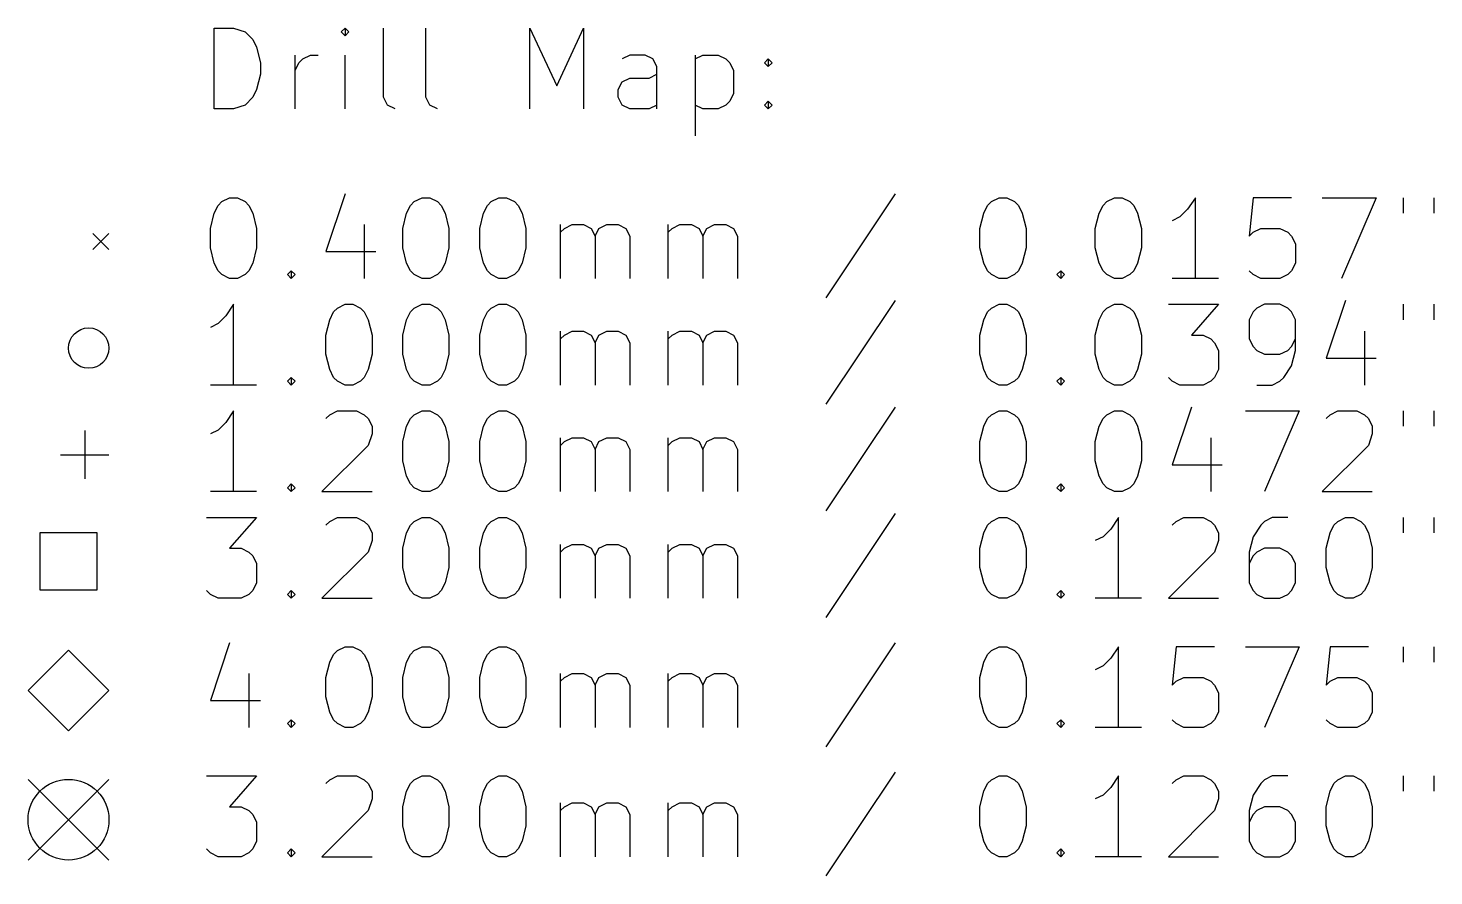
# Model space of a CAD drawing. Extents: x 114 to 184, y -151 to -38.
# Drawn here: x 113.85 to 148.65, y -150.24 to -129.24 of the extents above; entities that cross this region are included whole.
import ezdxf

# ---------------------------------------------------------------- set-up
doc = ezdxf.new("R2010")
doc.units = 0
doc.layers.add('BLACK', color=7, linetype='CONTINUOUS')

msp = doc.modelspace()

# ---------------------------------------------------------------- linework, layer by layer
at = {"layer": 'BLACK', "linetype": 'CONTINUOUS'}
for p, q in [((118.45827, -131.241595), (118.45827, -129.241595)), ((118.45827, -129.241595), (118.93446, -129.241595)), ((118.93446, -129.241595), (119.220175, -129.336833)), ((119.220175, -129.336833), (119.410651, -129.527309)), ((121.696365, -129.241595), (121.601127, -129.336833)), ((121.601127, -129.336833), (121.696365, -129.432071)), ((121.791603, -129.336833), (121.696365, -129.241595)), ((121.696365, -129.241595), (121.696365, -129.432071)), ((121.696365, -129.432071), (121.791603, -129.336833)), ((122.648746, -130.95588), (122.648746, -129.241595)), ((123.696365, -130.95588), (123.696365, -129.241595)), ((126.267794, -131.241595), (126.267794, -129.241595)), ((126.267794, -129.241595), (126.934461, -130.670166)), ((126.934461, -130.670166), (127.601127, -129.241595)), ((127.601127, -129.241595), (127.601127, -131.241595)), ((119.410651, -129.527309), (119.505889, -129.717785)), ((119.505889, -129.717785), (119.601127, -130.098737)), ((119.601127, -130.098737), (119.601127, -130.384452)), ((120.45827, -131.241595), (120.45827, -129.908261)), ((120.45827, -130.289214), (120.553508, -130.098737)), ((120.553508, -130.098737), (120.648746, -130.003499)), ((120.648746, -130.003499), (120.839222, -129.908261)), ((120.839222, -129.908261), (121.029699, -129.908261)), ((121.696365, -131.241595), (121.696365, -129.908261)), ((128.743984, -129.908261), (128.553508, -130.003499)), ((129.124937, -129.908261), (128.743984, -129.908261)), ((129.315413, -130.003499), (129.124937, -129.908261)), ((129.410651, -130.193976), (129.315413, -130.003499)), ((130.363032, -129.908261), (130.363032, -131.908261)), ((130.363032, -130.003499), (130.553508, -129.908261)), ((130.553508, -129.908261), (130.934461, -129.908261)), ((130.934461, -129.908261), (131.124937, -130.003499)), ((131.124937, -130.003499), (131.220175, -130.098737)), ((131.220175, -130.098737), (131.315413, -130.289214)), ((132.077318, -130.098737), (132.172556, -130.003499)), ((132.172556, -130.193976), (132.077318, -130.098737)), ((132.172556, -130.003499), (132.267794, -130.098737)), ((132.172556, -130.003499), (132.172556, -130.193976)), ((132.267794, -130.098737), (132.172556, -130.193976)), ((119.601127, -130.384452), (119.505889, -130.765404)), ((128.553508, -130.574928), (128.743984, -130.47969)), ((128.743984, -130.47969), (129.220175, -130.47969)), ((129.220175, -130.47969), (129.410651, -130.384452)), ((129.410651, -131.241595), (129.410651, -130.193976)), ((131.315413, -130.289214), (131.315413, -130.860642)), ((119.505889, -130.765404), (119.410651, -130.95588)), ((128.45827, -130.765404), (128.553508, -130.574928)), ((128.45827, -130.95588), (128.45827, -130.765404)), ((119.220175, -131.146357), (118.93446, -131.241595)), ((119.410651, -130.95588), (119.220175, -131.146357)), ((122.743984, -131.146357), (122.648746, -130.95588)), ((122.93446, -131.241595), (122.743984, -131.146357)), ((123.791603, -131.146357), (123.696365, -130.95588)), ((123.982079, -131.241595), (123.791603, -131.146357)), ((128.553508, -131.146357), (128.45827, -130.95588)), ((128.743984, -131.241595), (128.553508, -131.146357)), ((129.410651, -131.146357), (129.220175, -131.241595)), ((130.553508, -131.241595), (130.363032, -131.146357)), ((131.124937, -131.146357), (130.934461, -131.241595)), ((131.220175, -131.051118), (131.124937, -131.146357)), ((131.315413, -130.860642), (131.220175, -131.051118)), ((132.077318, -131.146357), (132.172556, -131.051118)), ((132.172556, -131.241595), (132.077318, -131.146357)), ((132.172556, -131.051118), (132.267794, -131.146357)), ((132.172556, -131.051118), (132.172556, -131.241595)), ((132.267794, -131.146357), (132.172556, -131.241595)), ((118.93446, -131.241595), (118.45827, -131.241595)), ((129.220175, -131.241595), (128.743984, -131.241595)), ((130.934461, -131.241595), (130.553508, -131.241595)), ((118.553508, -133.632071), (118.648746, -133.536833)), ((118.648746, -133.536833), (118.839222, -133.441595)), ((118.839222, -133.441595), (119.029699, -133.441595)), ((119.029699, -133.441595), (119.220175, -133.536833)), ((119.220175, -133.536833), (119.315413, -133.632071)), ((121.696365, -133.346357), (121.220175, -134.774928)), ((123.315413, -133.632071), (123.410651, -133.536833)), ((123.410651, -133.536833), (123.601127, -133.441595)), ((123.601127, -133.441595), (123.791604, -133.441595)), ((123.791604, -133.441595), (123.98208, -133.536833)), ((123.98208, -133.536833), (124.077318, -133.632071)), ((125.220175, -133.632071), (125.315413, -133.536833)), ((125.315413, -133.536833), (125.505889, -133.441595)), ((125.505889, -133.441595), (125.696366, -133.441595)), ((125.696366, -133.441595), (125.886842, -133.536833)), ((125.886842, -133.536833), (125.98208, -133.632071)), ((135.315414, -133.346357), (133.601129, -135.917785)), ((137.601129, -133.632071), (137.696367, -133.536833)), ((137.696367, -133.536833), (137.886843, -133.441595)), ((137.886843, -133.441595), (138.07732, -133.441595)), ((138.07732, -133.441595), (138.267796, -133.536833)), ((138.267796, -133.536833), (138.363034, -133.632071)), ((140.458272, -133.632071), (140.55351, -133.536833)), ((140.55351, -133.536833), (140.743986, -133.441595)), ((140.743986, -133.441595), (140.934463, -133.441595)), ((140.934463, -133.441595), (141.124939, -133.536833)), ((141.124939, -133.536833), (141.220177, -133.632071)), ((142.743986, -133.441595), (142.55351, -133.727309)), ((142.743986, -135.441595), (142.743986, -133.441595)), ((144.172558, -133.441595), (144.07732, -134.393976)), ((145.124939, -133.441595), (144.172558, -133.441595)), ((145.886844, -133.441595), (147.220177, -133.441595)), ((147.220177, -133.441595), (146.363034, -135.441595)), ((147.886844, -133.441595), (147.886844, -133.822547)), ((148.648749, -133.441595), (148.648749, -133.822547)), ((118.363032, -134.203499), (118.45827, -133.822547)), ((118.45827, -133.822547), (118.553508, -133.632071)), ((119.315413, -133.632071), (119.410651, -133.822547)), ((119.410651, -133.822547), (119.505889, -134.203499)), ((123.124937, -134.203499), (123.220175, -133.822547)), ((123.220175, -133.822547), (123.315413, -133.632071)), ((124.077318, -133.632071), (124.172556, -133.822547)), ((124.172556, -133.822547), (124.267794, -134.203499)), ((125.029699, -134.203499), (125.124937, -133.822547)), ((125.124937, -133.822547), (125.220175, -133.632071)), ((125.98208, -133.632071), (126.077318, -133.822547)), ((126.077318, -133.822547), (126.172556, -134.203499)), ((137.410653, -134.203499), (137.505891, -133.822547)), ((137.505891, -133.822547), (137.601129, -133.632071)), ((138.363034, -133.632071), (138.458272, -133.822547)), ((138.458272, -133.822547), (138.55351, -134.203499)), ((140.267796, -134.203499), (140.363034, -133.822547)), ((140.363034, -133.822547), (140.458272, -133.632071)), ((141.220177, -133.632071), (141.315415, -133.822547)), ((141.315415, -133.822547), (141.410653, -134.203499)), ((142.363034, -133.917785), (142.172558, -134.013023)), ((142.55351, -133.727309), (142.363034, -133.917785)), ((118.363032, -134.67969), (118.363032, -134.203499)), ((119.505889, -134.203499), (119.505889, -134.67969)), ((122.172556, -134.108261), (122.172556, -135.441595)), ((123.124937, -134.67969), (123.124937, -134.203499)), ((124.267794, -134.203499), (124.267794, -134.67969)), ((125.029699, -134.67969), (125.029699, -134.203499)), ((126.172556, -134.203499), (126.172556, -134.67969)), ((127.029699, -135.441595), (127.029699, -134.108261)), ((127.029699, -134.298737), (127.124937, -134.203499)), ((127.124937, -134.203499), (127.315413, -134.108261)), ((127.315413, -134.108261), (127.601128, -134.108261)), ((127.601128, -134.108261), (127.791604, -134.203499)), ((127.791604, -134.203499), (127.886842, -134.393976)), ((127.886842, -134.393976), (127.98208, -134.203499)), ((127.98208, -134.203499), (128.172556, -134.108261)), ((128.172556, -134.108261), (128.45827, -134.108261)), ((128.45827, -134.108261), (128.648747, -134.203499)), ((128.648747, -134.203499), (128.743985, -134.393976)), ((129.696366, -135.441595), (129.696366, -134.108261)), ((129.696366, -134.298737), (129.791604, -134.203499)), ((129.791604, -134.203499), (129.98208, -134.108261)), ((129.98208, -134.108261), (130.267795, -134.108261)), ((130.267795, -134.108261), (130.458271, -134.203499)), ((130.458271, -134.203499), (130.553509, -134.393976)), ((130.553509, -134.393976), (130.648747, -134.203499)), ((130.648747, -134.203499), (130.839223, -134.108261)), ((130.839223, -134.108261), (131.124937, -134.108261)), ((131.124937, -134.108261), (131.315414, -134.203499)), ((131.315414, -134.203499), (131.410652, -134.393976)), ((137.410653, -134.67969), (137.410653, -134.203499)), ((138.55351, -134.203499), (138.55351, -134.67969)), ((140.267796, -134.67969), (140.267796, -134.203499)), ((141.410653, -134.203499), (141.410653, -134.67969)), ((144.07732, -134.393976), (144.172558, -134.298737)), ((144.172558, -134.298737), (144.363034, -134.203499)), ((144.363034, -134.203499), (144.839225, -134.203499)), ((144.839225, -134.203499), (145.029701, -134.298737)), ((145.029701, -134.298737), (145.124939, -134.393976)), ((115.450502, -134.326757), (115.850502, -134.726757)), ((115.850502, -134.326757), (115.450502, -134.726757)), ((127.886842, -134.393976), (127.886842, -135.441595)), ((128.743985, -134.393976), (128.743985, -135.441595)), ((130.553509, -134.393976), (130.553509, -135.441595)), ((131.410652, -134.393976), (131.410652, -135.441595)), ((145.124939, -134.393976), (145.220177, -134.584452)), ((145.220177, -134.584452), (145.220177, -135.060642)), ((118.45827, -135.060642), (118.363032, -134.67969)), ((119.505889, -134.67969), (119.410651, -135.060642)), ((121.220175, -134.774928), (122.45827, -134.774928)), ((123.220175, -135.060642), (123.124937, -134.67969)), ((124.267794, -134.67969), (124.172556, -135.060642)), ((125.124937, -135.060642), (125.029699, -134.67969)), ((126.172556, -134.67969), (126.077318, -135.060642)), ((137.505891, -135.060642), (137.410653, -134.67969)), ((138.55351, -134.67969), (138.458272, -135.060642)), ((140.363034, -135.060642), (140.267796, -134.67969)), ((141.410653, -134.67969), (141.315415, -135.060642)), ((118.553508, -135.251118), (118.45827, -135.060642)), ((118.648746, -135.346357), (118.553508, -135.251118)), ((118.839222, -135.441595), (118.648746, -135.346357)), ((119.220175, -135.346357), (119.029699, -135.441595)), ((119.315413, -135.251118), (119.220175, -135.346357)), ((119.410651, -135.060642), (119.315413, -135.251118)), ((120.267794, -135.346357), (120.363032, -135.251118)), ((120.363032, -135.441595), (120.267794, -135.346357)), ((120.363032, -135.251118), (120.45827, -135.346357)), ((120.363032, -135.251118), (120.363032, -135.441595)), ((120.45827, -135.346357), (120.363032, -135.441595)), ((123.315413, -135.251118), (123.220175, -135.060642)), ((123.410651, -135.346357), (123.315413, -135.251118)), ((123.601127, -135.441595), (123.410651, -135.346357)), ((123.98208, -135.346357), (123.791604, -135.441595)), ((124.077318, -135.251118), (123.98208, -135.346357)), ((124.172556, -135.060642), (124.077318, -135.251118)), ((125.220175, -135.251118), (125.124937, -135.060642)), ((125.315413, -135.346357), (125.220175, -135.251118)), ((125.505889, -135.441595), (125.315413, -135.346357)), ((125.886842, -135.346357), (125.696366, -135.441595)), ((125.98208, -135.251118), (125.886842, -135.346357)), ((126.077318, -135.060642), (125.98208, -135.251118)), ((137.601129, -135.251118), (137.505891, -135.060642)), ((137.696367, -135.346357), (137.601129, -135.251118)), ((137.886843, -135.441595), (137.696367, -135.346357)), ((138.267796, -135.346357), (138.07732, -135.441595)), ((138.363034, -135.251118), (138.267796, -135.346357)), ((138.458272, -135.060642), (138.363034, -135.251118)), ((139.315415, -135.346357), (139.410653, -135.251118)), ((139.410653, -135.441595), (139.315415, -135.346357)), ((139.410653, -135.251118), (139.505891, -135.346357)), ((139.410653, -135.251118), (139.410653, -135.441595)), ((139.505891, -135.346357), (139.410653, -135.441595)), ((140.458272, -135.251118), (140.363034, -135.060642)), ((140.55351, -135.346357), (140.458272, -135.251118)), ((140.743986, -135.441595), (140.55351, -135.346357)), ((141.124939, -135.346357), (140.934463, -135.441595)), ((141.220177, -135.251118), (141.124939, -135.346357)), ((141.315415, -135.060642), (141.220177, -135.251118)), ((144.172558, -135.346357), (144.07732, -135.251118)), ((144.363034, -135.441595), (144.172558, -135.346357)), ((145.029701, -135.346357), (144.839225, -135.441595)), ((145.124939, -135.251118), (145.029701, -135.346357)), ((145.220177, -135.060642), (145.124939, -135.251118)), ((119.029699, -135.441595), (118.839222, -135.441595)), ((123.791604, -135.441595), (123.601127, -135.441595)), ((125.696366, -135.441595), (125.505889, -135.441595)), ((138.07732, -135.441595), (137.886843, -135.441595)), ((140.934463, -135.441595), (140.743986, -135.441595)), ((143.315415, -135.441595), (142.172558, -135.441595)), ((144.839225, -135.441595), (144.363034, -135.441595)), ((135.315414, -135.986357), (133.601129, -138.557785)), ((146.458272, -135.986357), (145.982082, -137.414928)), ((118.743984, -136.367309), (118.553508, -136.557785)), ((118.93446, -136.081595), (118.743984, -136.367309)), ((118.93446, -138.081595), (118.93446, -136.081595)), ((121.315413, -136.462547), (121.410651, -136.272071)), ((121.410651, -136.272071), (121.505889, -136.176833)), ((121.505889, -136.176833), (121.696365, -136.081595)), ((121.696365, -136.081595), (121.886842, -136.081595)), ((121.886842, -136.081595), (122.077318, -136.176833)), ((122.077318, -136.176833), (122.172556, -136.272071)), ((122.172556, -136.272071), (122.267794, -136.462547)), ((123.220175, -136.462547), (123.315413, -136.272071)), ((123.315413, -136.272071), (123.410651, -136.176833)), ((123.410651, -136.176833), (123.601127, -136.081595)), ((123.601127, -136.081595), (123.791604, -136.081595)), ((123.791604, -136.081595), (123.98208, -136.176833)), ((123.98208, -136.176833), (124.077318, -136.272071)), ((124.077318, -136.272071), (124.172556, -136.462547)), ((125.124937, -136.462547), (125.220175, -136.272071)), ((125.220175, -136.272071), (125.315413, -136.176833)), ((125.315413, -136.176833), (125.505889, -136.081595)), ((125.505889, -136.081595), (125.696366, -136.081595)), ((125.696366, -136.081595), (125.886842, -136.176833)), ((125.886842, -136.176833), (125.98208, -136.272071)), ((125.98208, -136.272071), (126.077318, -136.462547)), ((137.505891, -136.462547), (137.601129, -136.272071)), ((137.601129, -136.272071), (137.696367, -136.176833)), ((137.696367, -136.176833), (137.886843, -136.081595)), ((137.886843, -136.081595), (138.07732, -136.081595)), ((138.07732, -136.081595), (138.267796, -136.176833)), ((138.267796, -136.176833), (138.363034, -136.272071)), ((138.363034, -136.272071), (138.458272, -136.462547)), ((140.363034, -136.462547), (140.458272, -136.272071)), ((140.458272, -136.272071), (140.55351, -136.176833)), ((140.55351, -136.176833), (140.743986, -136.081595)), ((140.743986, -136.081595), (140.934463, -136.081595)), ((140.934463, -136.081595), (141.124939, -136.176833)), ((141.124939, -136.176833), (141.220177, -136.272071)), ((141.220177, -136.272071), (141.315415, -136.462547)), ((142.07732, -136.081595), (143.315415, -136.081595)), ((143.315415, -136.081595), (142.648748, -136.843499)), ((144.172558, -136.272071), (144.07732, -136.462547)), ((144.267796, -136.176833), (144.172558, -136.272071)), ((144.458272, -136.081595), (144.267796, -136.176833)), ((144.839225, -136.081595), (144.458272, -136.081595)), ((145.029701, -136.176833), (144.839225, -136.081595)), ((145.124939, -136.272071), (145.029701, -136.176833)), ((145.220177, -136.462547), (145.124939, -136.272071)), ((147.886844, -136.081595), (147.886844, -136.462547)), ((148.648749, -136.081595), (148.648749, -136.462547)), ((118.553508, -136.557785), (118.363032, -136.653023)), ((121.220175, -136.843499), (121.315413, -136.462547)), ((122.267794, -136.462547), (122.363032, -136.843499)), ((123.124937, -136.843499), (123.220175, -136.462547)), ((124.172556, -136.462547), (124.267794, -136.843499)), ((125.029699, -136.843499), (125.124937, -136.462547)), ((126.077318, -136.462547), (126.172556, -136.843499)), ((127.029699, -138.081595), (127.029699, -136.748261)), ((127.124937, -136.843499), (127.315413, -136.748261)), ((127.315413, -136.748261), (127.601128, -136.748261)), ((127.601128, -136.748261), (127.791604, -136.843499)), ((127.98208, -136.843499), (128.172556, -136.748261)), ((128.172556, -136.748261), (128.45827, -136.748261)), ((128.45827, -136.748261), (128.648747, -136.843499)), ((129.696366, -138.081595), (129.696366, -136.748261)), ((129.791604, -136.843499), (129.98208, -136.748261)), ((129.98208, -136.748261), (130.267795, -136.748261)), ((130.267795, -136.748261), (130.458271, -136.843499)), ((130.648747, -136.843499), (130.839223, -136.748261)), ((130.839223, -136.748261), (131.124937, -136.748261)), ((131.124937, -136.748261), (131.315414, -136.843499)), ((137.410653, -136.843499), (137.505891, -136.462547)), ((138.458272, -136.462547), (138.55351, -136.843499)), ((140.267796, -136.843499), (140.363034, -136.462547)), ((141.315415, -136.462547), (141.410653, -136.843499)), ((144.07732, -136.462547), (144.07732, -136.938737)), ((145.220177, -137.224452), (145.220177, -136.462547)), ((146.934463, -136.748261), (146.934463, -138.081595)), ((121.220175, -137.31969), (121.220175, -136.843499)), ((122.363032, -136.843499), (122.363032, -137.31969)), ((123.124937, -137.31969), (123.124937, -136.843499)), ((124.267794, -136.843499), (124.267794, -137.31969)), ((125.029699, -137.31969), (125.029699, -136.843499)), ((126.172556, -136.843499), (126.172556, -137.31969)), ((127.029699, -136.938737), (127.124937, -136.843499)), ((127.791604, -136.843499), (127.886842, -137.033976)), ((127.886842, -137.033976), (127.98208, -136.843499)), ((127.886842, -137.033976), (127.886842, -138.081595)), ((128.648747, -136.843499), (128.743985, -137.033976)), ((128.743985, -137.033976), (128.743985, -138.081595)), ((129.696366, -136.938737), (129.791604, -136.843499)), ((130.458271, -136.843499), (130.553509, -137.033976)), ((130.553509, -137.033976), (130.648747, -136.843499)), ((130.553509, -137.033976), (130.553509, -138.081595)), ((131.315414, -136.843499), (131.410652, -137.033976)), ((131.410652, -137.033976), (131.410652, -138.081595)), ((137.410653, -137.31969), (137.410653, -136.843499)), ((138.55351, -136.843499), (138.55351, -137.31969)), ((140.267796, -137.31969), (140.267796, -136.843499)), ((141.410653, -136.843499), (141.410653, -137.31969)), ((142.648748, -136.843499), (142.934463, -136.843499)), ((142.934463, -136.843499), (143.124939, -136.938737)), ((143.124939, -136.938737), (143.220177, -137.033976)), ((143.220177, -137.033976), (143.315415, -137.224452)), ((144.07732, -136.938737), (144.172558, -137.129214)), ((145.124939, -137.129214), (145.220177, -136.938737)), ((121.315413, -137.700642), (121.220175, -137.31969)), ((122.363032, -137.31969), (122.267794, -137.700642)), ((123.220175, -137.700642), (123.124937, -137.31969)), ((124.267794, -137.31969), (124.172556, -137.700642)), ((125.124937, -137.700642), (125.029699, -137.31969)), ((126.172556, -137.31969), (126.077318, -137.700642)), ((137.505891, -137.700642), (137.410653, -137.31969)), ((138.55351, -137.31969), (138.458272, -137.700642)), ((140.363034, -137.700642), (140.267796, -137.31969)), ((141.410653, -137.31969), (141.315415, -137.700642)), ((143.315415, -137.224452), (143.315415, -137.700642)), ((144.172558, -137.129214), (144.267796, -137.224452)), ((144.267796, -137.224452), (144.458272, -137.31969)), ((144.458272, -137.31969), (144.839225, -137.31969)), ((144.839225, -137.31969), (145.029701, -137.224452)), ((145.029701, -137.224452), (145.124939, -137.129214)), ((145.124939, -137.605404), (145.220177, -137.224452)), ((145.982082, -137.414928), (147.220177, -137.414928)), ((121.410651, -137.891118), (121.315413, -137.700642)), ((122.267794, -137.700642), (122.172556, -137.891118)), ((123.315413, -137.891118), (123.220175, -137.700642)), ((124.172556, -137.700642), (124.077318, -137.891118)), ((125.220175, -137.891118), (125.124937, -137.700642)), ((126.077318, -137.700642), (125.98208, -137.891118)), ((137.601129, -137.891118), (137.505891, -137.700642)), ((138.458272, -137.700642), (138.363034, -137.891118)), ((140.458272, -137.891118), (140.363034, -137.700642)), ((141.315415, -137.700642), (141.220177, -137.891118)), ((143.315415, -137.700642), (143.220177, -137.891118)), ((144.934463, -137.891118), (145.124939, -137.605404)), ((119.505889, -138.081595), (118.363032, -138.081595)), ((120.267794, -137.986357), (120.363032, -137.891118)), ((120.363032, -138.081595), (120.267794, -137.986357)), ((120.363032, -137.891118), (120.45827, -137.986357)), ((120.363032, -137.891118), (120.363032, -138.081595)), ((120.45827, -137.986357), (120.363032, -138.081595)), ((121.505889, -137.986357), (121.410651, -137.891118)), ((121.696365, -138.081595), (121.505889, -137.986357)), ((121.886842, -138.081595), (121.696365, -138.081595)), ((122.077318, -137.986357), (121.886842, -138.081595)), ((122.172556, -137.891118), (122.077318, -137.986357)), ((123.410651, -137.986357), (123.315413, -137.891118)), ((123.601127, -138.081595), (123.410651, -137.986357)), ((123.791604, -138.081595), (123.601127, -138.081595)), ((123.98208, -137.986357), (123.791604, -138.081595)), ((124.077318, -137.891118), (123.98208, -137.986357)), ((125.315413, -137.986357), (125.220175, -137.891118)), ((125.505889, -138.081595), (125.315413, -137.986357)), ((125.696366, -138.081595), (125.505889, -138.081595)), ((125.886842, -137.986357), (125.696366, -138.081595)), ((125.98208, -137.891118), (125.886842, -137.986357)), ((137.696367, -137.986357), (137.601129, -137.891118)), ((137.886843, -138.081595), (137.696367, -137.986357)), ((138.07732, -138.081595), (137.886843, -138.081595)), ((138.267796, -137.986357), (138.07732, -138.081595)), ((138.363034, -137.891118), (138.267796, -137.986357)), ((139.315415, -137.986357), (139.410653, -137.891118)), ((139.410653, -138.081595), (139.315415, -137.986357)), ((139.410653, -137.891118), (139.505891, -137.986357)), ((139.410653, -137.891118), (139.410653, -138.081595)), ((139.505891, -137.986357), (139.410653, -138.081595)), ((140.55351, -137.986357), (140.458272, -137.891118)), ((140.743986, -138.081595), (140.55351, -137.986357)), ((140.934463, -138.081595), (140.743986, -138.081595)), ((141.124939, -137.986357), (140.934463, -138.081595)), ((141.220177, -137.891118), (141.124939, -137.986357)), ((142.172558, -137.986357), (142.07732, -137.891118)), ((142.363034, -138.081595), (142.172558, -137.986357)), ((142.934463, -138.081595), (142.363034, -138.081595)), ((143.124939, -137.986357), (142.934463, -138.081595)), ((143.220177, -137.891118), (143.124939, -137.986357)), ((144.267796, -138.081595), (144.648748, -138.081595)), ((144.648748, -138.081595), (144.839225, -137.986357)), ((144.839225, -137.986357), (144.934463, -137.891118)), ((118.93446, -138.721595), (118.743984, -139.007309)), ((118.93446, -140.721595), (118.93446, -138.721595)), ((121.220175, -138.912071), (121.315413, -138.816833)), ((121.315413, -138.816833), (121.505889, -138.721595)), ((121.505889, -138.721595), (121.98208, -138.721595)), ((121.98208, -138.721595), (122.172556, -138.816833)), ((122.172556, -138.816833), (122.267794, -138.912071)), ((123.315413, -138.912071), (123.410651, -138.816833)), ((123.410651, -138.816833), (123.601127, -138.721595)), ((123.601127, -138.721595), (123.791604, -138.721595)), ((123.791604, -138.721595), (123.98208, -138.816833)), ((123.98208, -138.816833), (124.077318, -138.912071)), ((125.220175, -138.912071), (125.315413, -138.816833)), ((125.315413, -138.816833), (125.505889, -138.721595)), ((125.505889, -138.721595), (125.696366, -138.721595)), ((125.696366, -138.721595), (125.886842, -138.816833)), ((125.886842, -138.816833), (125.98208, -138.912071)), ((135.315414, -138.626357), (133.601129, -141.197785)), ((137.601129, -138.912071), (137.696367, -138.816833)), ((137.696367, -138.816833), (137.886843, -138.721595)), ((137.886843, -138.721595), (138.07732, -138.721595)), ((138.07732, -138.721595), (138.267796, -138.816833)), ((138.267796, -138.816833), (138.363034, -138.912071)), ((140.458272, -138.912071), (140.55351, -138.816833)), ((140.55351, -138.816833), (140.743986, -138.721595)), ((140.743986, -138.721595), (140.934463, -138.721595)), ((140.934463, -138.721595), (141.124939, -138.816833)), ((141.124939, -138.816833), (141.220177, -138.912071)), ((142.648748, -138.626357), (142.172558, -140.054928)), ((143.982082, -138.721595), (145.315415, -138.721595)), ((145.315415, -138.721595), (144.458272, -140.721595)), ((145.982082, -138.912071), (146.07732, -138.816833)), ((146.07732, -138.816833), (146.267796, -138.721595)), ((146.267796, -138.721595), (146.743987, -138.721595)), ((146.743987, -138.721595), (146.934463, -138.816833)), ((146.934463, -138.816833), (147.029701, -138.912071)), ((147.886844, -138.721595), (147.886844, -139.102547)), ((148.648749, -138.721595), (148.648749, -139.102547)), ((118.743984, -139.007309), (118.553508, -139.197785)), ((122.267794, -138.912071), (122.363032, -139.102547)), ((122.363032, -139.102547), (122.363032, -139.293023)), ((123.124937, -139.483499), (123.220175, -139.102547)), ((123.220175, -139.102547), (123.315413, -138.912071)), ((124.077318, -138.912071), (124.172556, -139.102547)), ((124.172556, -139.102547), (124.267794, -139.483499)), ((125.029699, -139.483499), (125.124937, -139.102547)), ((125.124937, -139.102547), (125.220175, -138.912071)), ((125.98208, -138.912071), (126.077318, -139.102547)), ((126.077318, -139.102547), (126.172556, -139.483499)), ((137.410653, -139.483499), (137.505891, -139.102547)), ((137.505891, -139.102547), (137.601129, -138.912071)), ((138.363034, -138.912071), (138.458272, -139.102547)), ((138.458272, -139.102547), (138.55351, -139.483499)), ((140.267796, -139.483499), (140.363034, -139.102547)), ((140.363034, -139.102547), (140.458272, -138.912071)), ((141.220177, -138.912071), (141.315415, -139.102547)), ((141.315415, -139.102547), (141.410653, -139.483499)), ((147.029701, -138.912071), (147.124939, -139.102547)), ((147.124939, -139.102547), (147.124939, -139.293023)), ((115.250502, -139.206757), (115.250502, -140.406757)), ((118.553508, -139.197785), (118.363032, -139.293023)), ((122.363032, -139.293023), (122.267794, -139.578737)), ((123.124937, -139.95969), (123.124937, -139.483499)), ((124.267794, -139.483499), (124.267794, -139.95969)), ((125.029699, -139.95969), (125.029699, -139.483499)), ((126.172556, -139.483499), (126.172556, -139.95969)), ((127.029699, -140.721595), (127.029699, -139.388261)), ((127.029699, -139.578737), (127.124937, -139.483499)), ((127.124937, -139.483499), (127.315413, -139.388261)), ((127.315413, -139.388261), (127.601128, -139.388261)), ((127.601128, -139.388261), (127.791604, -139.483499)), ((127.791604, -139.483499), (127.886842, -139.673976)), ((127.886842, -139.673976), (127.98208, -139.483499)), ((127.98208, -139.483499), (128.172556, -139.388261)), ((128.172556, -139.388261), (128.45827, -139.388261)), ((128.45827, -139.388261), (128.648747, -139.483499)), ((128.648747, -139.483499), (128.743985, -139.673976)), ((129.696366, -140.721595), (129.696366, -139.388261)), ((129.696366, -139.578737), (129.791604, -139.483499)), ((129.791604, -139.483499), (129.98208, -139.388261)), ((129.98208, -139.388261), (130.267795, -139.388261)), ((130.267795, -139.388261), (130.458271, -139.483499)), ((130.458271, -139.483499), (130.553509, -139.673976)), ((130.553509, -139.673976), (130.648747, -139.483499)), ((130.648747, -139.483499), (130.839223, -139.388261)), ((130.839223, -139.388261), (131.124937, -139.388261)), ((131.124937, -139.388261), (131.315414, -139.483499)), ((131.315414, -139.483499), (131.410652, -139.673976)), ((137.410653, -139.95969), (137.410653, -139.483499)), ((138.55351, -139.483499), (138.55351, -139.95969)), ((140.267796, -139.95969), (140.267796, -139.483499)), ((141.410653, -139.483499), (141.410653, -139.95969)), ((143.124939, -139.388261), (143.124939, -140.721595)), ((147.124939, -139.293023), (147.029701, -139.578737)), ((114.650502, -139.806757), (115.850502, -139.806757)), ((122.267794, -139.578737), (121.124937, -140.721595)), ((127.886842, -139.673976), (127.886842, -140.721595)), ((128.743985, -139.673976), (128.743985, -140.721595)), ((130.553509, -139.673976), (130.553509, -140.721595)), ((131.410652, -139.673976), (131.410652, -140.721595)), ((147.029701, -139.578737), (145.886844, -140.721595)), ((123.220175, -140.340642), (123.124937, -139.95969)), ((124.267794, -139.95969), (124.172556, -140.340642)), ((125.124937, -140.340642), (125.029699, -139.95969)), ((126.172556, -139.95969), (126.077318, -140.340642)), ((137.505891, -140.340642), (137.410653, -139.95969)), ((138.55351, -139.95969), (138.458272, -140.340642)), ((140.363034, -140.340642), (140.267796, -139.95969)), ((141.410653, -139.95969), (141.315415, -140.340642)), ((142.172558, -140.054928), (143.410653, -140.054928)), ((120.267794, -140.626357), (120.363032, -140.531118)), ((120.363032, -140.531118), (120.45827, -140.626357)), ((120.363032, -140.531118), (120.363032, -140.721595)), ((123.315413, -140.531118), (123.220175, -140.340642)), ((123.410651, -140.626357), (123.315413, -140.531118)), ((124.077318, -140.531118), (123.98208, -140.626357)), ((124.172556, -140.340642), (124.077318, -140.531118)), ((125.220175, -140.531118), (125.124937, -140.340642)), ((125.315413, -140.626357), (125.220175, -140.531118)), ((125.98208, -140.531118), (125.886842, -140.626357)), ((126.077318, -140.340642), (125.98208, -140.531118)), ((137.601129, -140.531118), (137.505891, -140.340642)), ((137.696367, -140.626357), (137.601129, -140.531118)), ((138.363034, -140.531118), (138.267796, -140.626357)), ((138.458272, -140.340642), (138.363034, -140.531118)), ((139.315415, -140.626357), (139.410653, -140.531118)), ((139.410653, -140.531118), (139.505891, -140.626357)), ((139.410653, -140.531118), (139.410653, -140.721595)), ((140.458272, -140.531118), (140.363034, -140.340642)), ((140.55351, -140.626357), (140.458272, -140.531118)), ((141.220177, -140.531118), (141.124939, -140.626357)), ((141.315415, -140.340642), (141.220177, -140.531118)), ((119.505889, -140.721595), (118.363032, -140.721595)), ((120.363032, -140.721595), (120.267794, -140.626357)), ((120.45827, -140.626357), (120.363032, -140.721595)), ((121.124937, -140.721595), (122.363032, -140.721595)), ((123.601127, -140.721595), (123.410651, -140.626357)), ((123.791604, -140.721595), (123.601127, -140.721595)), ((123.98208, -140.626357), (123.791604, -140.721595)), ((125.505889, -140.721595), (125.315413, -140.626357)), ((125.696366, -140.721595), (125.505889, -140.721595)), ((125.886842, -140.626357), (125.696366, -140.721595)), ((137.886843, -140.721595), (137.696367, -140.626357)), ((138.07732, -140.721595), (137.886843, -140.721595)), ((138.267796, -140.626357), (138.07732, -140.721595)), ((139.410653, -140.721595), (139.315415, -140.626357)), ((139.505891, -140.626357), (139.410653, -140.721595)), ((140.743986, -140.721595), (140.55351, -140.626357)), ((140.934463, -140.721595), (140.743986, -140.721595)), ((141.124939, -140.626357), (140.934463, -140.721595)), ((145.886844, -140.721595), (147.124939, -140.721595)), ((135.315414, -141.266357), (133.601129, -143.837785)), ((118.267794, -141.361595), (119.505889, -141.361595)), ((119.505889, -141.361595), (118.839222, -142.123499)), ((121.220175, -141.552071), (121.315413, -141.456833)), ((121.315413, -141.456833), (121.505889, -141.361595)), ((121.505889, -141.361595), (121.98208, -141.361595)), ((121.98208, -141.361595), (122.172556, -141.456833)), ((122.172556, -141.456833), (122.267794, -141.552071)), ((122.267794, -141.552071), (122.363032, -141.742547)), ((123.220175, -141.742547), (123.315413, -141.552071)), ((123.315413, -141.552071), (123.410651, -141.456833)), ((123.410651, -141.456833), (123.601127, -141.361595)), ((123.601127, -141.361595), (123.791604, -141.361595)), ((123.791604, -141.361595), (123.98208, -141.456833)), ((123.98208, -141.456833), (124.077318, -141.552071)), ((124.077318, -141.552071), (124.172556, -141.742547)), ((125.124937, -141.742547), (125.220175, -141.552071)), ((125.220175, -141.552071), (125.315413, -141.456833)), ((125.315413, -141.456833), (125.505889, -141.361595)), ((125.505889, -141.361595), (125.696366, -141.361595)), ((125.696366, -141.361595), (125.886842, -141.456833)), ((125.886842, -141.456833), (125.98208, -141.552071)), ((125.98208, -141.552071), (126.077318, -141.742547)), ((137.505891, -141.742547), (137.601129, -141.552071)), ((137.601129, -141.552071), (137.696367, -141.456833)), ((137.696367, -141.456833), (137.886843, -141.361595)), ((137.886843, -141.361595), (138.07732, -141.361595)), ((138.07732, -141.361595), (138.267796, -141.456833)), ((138.267796, -141.456833), (138.363034, -141.552071)), ((138.363034, -141.552071), (138.458272, -141.742547)), ((140.839224, -141.361595), (140.648748, -141.647309)), ((140.839224, -143.361595), (140.839224, -141.361595)), ((142.172558, -141.552071), (142.267796, -141.456833)), ((142.267796, -141.456833), (142.458272, -141.361595)), ((142.458272, -141.361595), (142.934463, -141.361595)), ((142.934463, -141.361595), (143.124939, -141.456833)), ((143.124939, -141.456833), (143.220177, -141.552071)), ((143.220177, -141.552071), (143.315415, -141.742547)), ((144.363034, -141.552071), (144.172558, -141.837785)), ((144.458272, -141.456833), (144.363034, -141.552071)), ((144.648748, -141.361595), (144.458272, -141.456833)), ((145.029701, -141.361595), (144.648748, -141.361595)), ((146.07732, -141.742547), (146.172558, -141.552071)), ((146.172558, -141.552071), (146.267796, -141.456833)), ((146.267796, -141.456833), (146.458272, -141.361595)), ((146.458272, -141.361595), (146.648749, -141.361595)), ((146.648749, -141.361595), (146.839225, -141.456833)), ((146.839225, -141.456833), (146.934463, -141.552071)), ((146.934463, -141.552071), (147.029701, -141.742547)), ((147.886844, -141.361595), (147.886844, -141.742547)), ((148.648749, -141.361595), (148.648749, -141.742547)), ((115.557616, -141.739643), (114.143388, -141.739643)), ((114.143388, -141.739643), (114.143388, -143.153871)), ((115.557616, -143.153871), (115.557616, -141.739643)), ((122.363032, -141.933023), (122.267794, -142.218737)), ((122.363032, -141.742547), (122.363032, -141.933023)), ((123.124937, -142.123499), (123.220175, -141.742547)), ((124.172556, -141.742547), (124.267794, -142.123499)), ((125.029699, -142.123499), (125.124937, -141.742547)), ((126.077318, -141.742547), (126.172556, -142.123499)), ((137.410653, -142.123499), (137.505891, -141.742547)), ((138.458272, -141.742547), (138.55351, -142.123499)), ((140.458272, -141.837785), (140.267796, -141.933023)), ((140.648748, -141.647309), (140.458272, -141.837785)), ((143.315415, -141.933023), (143.220177, -142.218737)), ((143.315415, -141.742547), (143.315415, -141.933023)), ((144.172558, -141.837785), (144.07732, -142.218737)), ((145.982082, -142.123499), (146.07732, -141.742547)), ((147.029701, -141.742547), (147.124939, -142.123499)), ((118.839222, -142.123499), (119.124937, -142.123499)), ((119.124937, -142.123499), (119.315413, -142.218737)), ((119.315413, -142.218737), (119.410651, -142.313976)), ((119.410651, -142.313976), (119.505889, -142.504452)), ((122.267794, -142.218737), (121.124937, -143.361595)), ((123.124937, -142.59969), (123.124937, -142.123499)), ((124.267794, -142.123499), (124.267794, -142.59969)), ((125.029699, -142.59969), (125.029699, -142.123499)), ((126.172556, -142.123499), (126.172556, -142.59969)), ((127.029699, -143.361595), (127.029699, -142.028261)), ((127.029699, -142.218737), (127.124937, -142.123499)), ((127.124937, -142.123499), (127.315413, -142.028261)), ((127.315413, -142.028261), (127.601128, -142.028261)), ((127.601128, -142.028261), (127.791604, -142.123499)), ((127.791604, -142.123499), (127.886842, -142.313976)), ((127.886842, -142.313976), (127.98208, -142.123499)), ((127.886842, -142.313976), (127.886842, -143.361595)), ((127.98208, -142.123499), (128.172556, -142.028261)), ((128.172556, -142.028261), (128.45827, -142.028261)), ((128.45827, -142.028261), (128.648747, -142.123499)), ((128.648747, -142.123499), (128.743985, -142.313976)), ((128.743985, -142.313976), (128.743985, -143.361595)), ((129.696366, -143.361595), (129.696366, -142.028261)), ((129.696366, -142.218737), (129.791604, -142.123499)), ((129.791604, -142.123499), (129.98208, -142.028261)), ((129.98208, -142.028261), (130.267795, -142.028261)), ((130.267795, -142.028261), (130.458271, -142.123499)), ((130.458271, -142.123499), (130.553509, -142.313976)), ((130.553509, -142.313976), (130.648747, -142.123499)), ((130.553509, -142.313976), (130.553509, -143.361595)), ((130.648747, -142.123499), (130.839223, -142.028261)), ((130.839223, -142.028261), (131.124937, -142.028261)), ((131.124937, -142.028261), (131.315414, -142.123499)), ((131.315414, -142.123499), (131.410652, -142.313976)), ((131.410652, -142.313976), (131.410652, -143.361595)), ((137.410653, -142.59969), (137.410653, -142.123499)), ((138.55351, -142.123499), (138.55351, -142.59969)), ((143.220177, -142.218737), (142.07732, -143.361595)), ((144.07732, -142.218737), (144.07732, -142.980642)), ((144.172558, -142.313976), (144.07732, -142.504452)), ((144.267796, -142.218737), (144.172558, -142.313976)), ((144.458272, -142.123499), (144.267796, -142.218737)), ((144.839225, -142.123499), (144.458272, -142.123499)), ((145.029701, -142.218737), (144.839225, -142.123499)), ((145.124939, -142.313976), (145.029701, -142.218737)), ((145.220177, -142.504452), (145.124939, -142.313976)), ((145.982082, -142.59969), (145.982082, -142.123499)), ((147.124939, -142.123499), (147.124939, -142.59969)), ((119.505889, -142.504452), (119.505889, -142.980642)), ((123.220175, -142.980642), (123.124937, -142.59969)), ((124.267794, -142.59969), (124.172556, -142.980642)), ((125.124937, -142.980642), (125.029699, -142.59969)), ((126.172556, -142.59969), (126.077318, -142.980642)), ((137.505891, -142.980642), (137.410653, -142.59969)), ((138.55351, -142.59969), (138.458272, -142.980642)), ((145.220177, -142.980642), (145.220177, -142.504452)), ((146.07732, -142.980642), (145.982082, -142.59969)), ((147.124939, -142.59969), (147.029701, -142.980642)), ((119.505889, -142.980642), (119.410651, -143.171118)), ((123.315413, -143.171118), (123.220175, -142.980642)), ((124.172556, -142.980642), (124.077318, -143.171118)), ((125.220175, -143.171118), (125.124937, -142.980642)), ((126.077318, -142.980642), (125.98208, -143.171118)), ((137.601129, -143.171118), (137.505891, -142.980642)), ((138.458272, -142.980642), (138.363034, -143.171118)), ((144.07732, -142.980642), (144.172558, -143.171118)), ((145.124939, -143.171118), (145.220177, -142.980642)), ((146.172558, -143.171118), (146.07732, -142.980642)), ((147.029701, -142.980642), (146.934463, -143.171118)), ((114.143388, -143.153871), (115.557616, -143.153871)), ((118.363032, -143.266357), (118.267794, -143.171118)), ((118.553508, -143.361595), (118.363032, -143.266357)), ((119.124937, -143.361595), (118.553508, -143.361595)), ((119.315413, -143.266357), (119.124937, -143.361595)), ((119.410651, -143.171118), (119.315413, -143.266357)), ((120.267794, -143.266357), (120.363032, -143.171118)), ((120.363032, -143.361595), (120.267794, -143.266357)), ((120.363032, -143.171118), (120.45827, -143.266357)), ((120.363032, -143.171118), (120.363032, -143.361595)), ((120.45827, -143.266357), (120.363032, -143.361595)), ((121.124937, -143.361595), (122.363032, -143.361595)), ((123.410651, -143.266357), (123.315413, -143.171118)), ((123.601127, -143.361595), (123.410651, -143.266357)), ((123.791604, -143.361595), (123.601127, -143.361595)), ((123.98208, -143.266357), (123.791604, -143.361595)), ((124.077318, -143.171118), (123.98208, -143.266357)), ((125.315413, -143.266357), (125.220175, -143.171118)), ((125.505889, -143.361595), (125.315413, -143.266357)), ((125.696366, -143.361595), (125.505889, -143.361595)), ((125.886842, -143.266357), (125.696366, -143.361595)), ((125.98208, -143.171118), (125.886842, -143.266357)), ((137.696367, -143.266357), (137.601129, -143.171118)), ((137.886843, -143.361595), (137.696367, -143.266357)), ((138.07732, -143.361595), (137.886843, -143.361595)), ((138.267796, -143.266357), (138.07732, -143.361595)), ((138.363034, -143.171118), (138.267796, -143.266357)), ((139.315415, -143.266357), (139.410653, -143.171118)), ((139.410653, -143.361595), (139.315415, -143.266357)), ((139.410653, -143.171118), (139.505891, -143.266357)), ((139.410653, -143.171118), (139.410653, -143.361595)), ((139.505891, -143.266357), (139.410653, -143.361595)), ((141.410653, -143.361595), (140.267796, -143.361595)), ((142.07732, -143.361595), (143.315415, -143.361595)), ((144.172558, -143.171118), (144.267796, -143.266357)), ((144.267796, -143.266357), (144.458272, -143.361595)), ((144.458272, -143.361595), (144.839225, -143.361595)), ((144.839225, -143.361595), (145.029701, -143.266357)), ((145.029701, -143.266357), (145.124939, -143.171118)), ((146.267796, -143.266357), (146.172558, -143.171118)), ((146.458272, -143.361595), (146.267796, -143.266357)), ((146.648749, -143.361595), (146.458272, -143.361595)), ((146.839225, -143.266357), (146.648749, -143.361595)), ((146.934463, -143.171118), (146.839225, -143.266357)), ((114.850502, -144.646757), (113.850502, -145.646757)), ((115.850502, -145.646757), (114.850502, -144.646757)), ((118.839222, -144.466357), (118.363032, -145.894928)), ((121.315413, -144.942547), (121.410651, -144.752071)), ((121.410651, -144.752071), (121.505889, -144.656833)), ((121.505889, -144.656833), (121.696365, -144.561595)), ((121.696365, -144.561595), (121.886842, -144.561595)), ((121.886842, -144.561595), (122.077318, -144.656833)), ((122.077318, -144.656833), (122.172556, -144.752071)), ((122.172556, -144.752071), (122.267794, -144.942547)), ((123.220175, -144.942547), (123.315413, -144.752071)), ((123.315413, -144.752071), (123.410651, -144.656833)), ((123.410651, -144.656833), (123.601127, -144.561595)), ((123.601127, -144.561595), (123.791604, -144.561595)), ((123.791604, -144.561595), (123.98208, -144.656833)), ((123.98208, -144.656833), (124.077318, -144.752071)), ((124.077318, -144.752071), (124.172556, -144.942547)), ((125.124937, -144.942547), (125.220175, -144.752071)), ((125.220175, -144.752071), (125.315413, -144.656833)), ((125.315413, -144.656833), (125.505889, -144.561595)), ((125.505889, -144.561595), (125.696366, -144.561595)), ((125.696366, -144.561595), (125.886842, -144.656833)), ((125.886842, -144.656833), (125.98208, -144.752071)), ((125.98208, -144.752071), (126.077318, -144.942547)), ((135.315414, -144.466357), (133.601129, -147.037785)), ((137.505891, -144.942547), (137.601129, -144.752071)), ((137.601129, -144.752071), (137.696367, -144.656833)), ((137.696367, -144.656833), (137.886843, -144.561595)), ((137.886843, -144.561595), (138.07732, -144.561595)), ((138.07732, -144.561595), (138.267796, -144.656833)), ((138.267796, -144.656833), (138.363034, -144.752071)), ((138.363034, -144.752071), (138.458272, -144.942547)), ((140.839224, -144.561595), (140.648748, -144.847309)), ((140.839224, -146.561595), (140.839224, -144.561595)), ((142.267796, -144.561595), (142.172558, -145.513976)), ((143.220177, -144.561595), (142.267796, -144.561595)), ((143.982082, -144.561595), (145.315415, -144.561595)), ((145.315415, -144.561595), (144.458272, -146.561595)), ((146.07732, -144.561595), (145.982082, -145.513976)), ((147.029701, -144.561595), (146.07732, -144.561595)), ((147.886844, -144.561595), (147.886844, -144.942547)), ((148.648749, -144.561595), (148.648749, -144.942547)), ((121.220175, -145.323499), (121.315413, -144.942547)), ((122.267794, -144.942547), (122.363032, -145.323499)), ((123.124937, -145.323499), (123.220175, -144.942547)), ((124.172556, -144.942547), (124.267794, -145.323499)), ((125.029699, -145.323499), (125.124937, -144.942547)), ((126.077318, -144.942547), (126.172556, -145.323499)), ((137.410653, -145.323499), (137.505891, -144.942547)), ((138.458272, -144.942547), (138.55351, -145.323499)), ((140.458272, -145.037785), (140.267796, -145.133023)), ((140.648748, -144.847309), (140.458272, -145.037785)), ((119.315413, -145.228261), (119.315413, -146.561595)), ((121.220175, -145.79969), (121.220175, -145.323499)), ((122.363032, -145.323499), (122.363032, -145.79969)), ((123.124937, -145.79969), (123.124937, -145.323499)), ((124.267794, -145.323499), (124.267794, -145.79969)), ((125.029699, -145.79969), (125.029699, -145.323499)), ((126.172556, -145.323499), (126.172556, -145.79969)), ((127.029699, -146.561595), (127.029699, -145.228261)), ((127.029699, -145.418737), (127.124937, -145.323499)), ((127.124937, -145.323499), (127.315413, -145.228261)), ((127.315413, -145.228261), (127.601128, -145.228261)), ((127.601128, -145.228261), (127.791604, -145.323499)), ((127.791604, -145.323499), (127.886842, -145.513976)), ((127.886842, -145.513976), (127.98208, -145.323499)), ((127.98208, -145.323499), (128.172556, -145.228261)), ((128.172556, -145.228261), (128.45827, -145.228261)), ((128.45827, -145.228261), (128.648747, -145.323499)), ((128.648747, -145.323499), (128.743985, -145.513976)), ((129.696366, -146.561595), (129.696366, -145.228261)), ((129.696366, -145.418737), (129.791604, -145.323499)), ((129.791604, -145.323499), (129.98208, -145.228261)), ((129.98208, -145.228261), (130.267795, -145.228261)), ((130.267795, -145.228261), (130.458271, -145.323499)), ((130.458271, -145.323499), (130.553509, -145.513976)), ((130.553509, -145.513976), (130.648747, -145.323499)), ((130.648747, -145.323499), (130.839223, -145.228261)), ((130.839223, -145.228261), (131.124937, -145.228261)), ((131.124937, -145.228261), (131.315414, -145.323499)), ((131.315414, -145.323499), (131.410652, -145.513976)), ((137.410653, -145.79969), (137.410653, -145.323499)), ((138.55351, -145.323499), (138.55351, -145.79969)), ((142.172558, -145.513976), (142.267796, -145.418737)), ((142.267796, -145.418737), (142.458272, -145.323499)), ((142.458272, -145.323499), (142.934463, -145.323499)), ((142.934463, -145.323499), (143.124939, -145.418737)), ((143.124939, -145.418737), (143.220177, -145.513976)), ((145.982082, -145.513976), (146.07732, -145.418737)), ((146.07732, -145.418737), (146.267796, -145.323499)), ((146.267796, -145.323499), (146.743987, -145.323499)), ((146.743987, -145.323499), (146.934463, -145.418737)), ((146.934463, -145.418737), (147.029701, -145.513976)), ((113.850502, -145.646757), (114.850502, -146.646757)), ((114.850502, -146.646757), (115.850502, -145.646757)), ((121.315413, -146.180642), (121.220175, -145.79969)), ((122.363032, -145.79969), (122.267794, -146.180642)), ((123.220175, -146.180642), (123.124937, -145.79969)), ((124.267794, -145.79969), (124.172556, -146.180642)), ((125.124937, -146.180642), (125.029699, -145.79969)), ((126.172556, -145.79969), (126.077318, -146.180642)), ((127.886842, -145.513976), (127.886842, -146.561595)), ((128.743985, -145.513976), (128.743985, -146.561595)), ((130.553509, -145.513976), (130.553509, -146.561595)), ((131.410652, -145.513976), (131.410652, -146.561595)), ((137.505891, -146.180642), (137.410653, -145.79969)), ((138.55351, -145.79969), (138.458272, -146.180642)), ((143.220177, -145.513976), (143.315415, -145.704452)), ((143.315415, -145.704452), (143.315415, -146.180642)), ((147.029701, -145.513976), (147.124939, -145.704452)), ((147.124939, -145.704452), (147.124939, -146.180642)), ((118.363032, -145.894928), (119.601127, -145.894928)), ((120.267794, -146.466357), (120.363032, -146.371118)), ((120.363032, -146.561595), (120.267794, -146.466357)), ((120.363032, -146.371118), (120.45827, -146.466357)), ((120.363032, -146.371118), (120.363032, -146.561595)), ((120.45827, -146.466357), (120.363032, -146.561595)), ((121.410651, -146.371118), (121.315413, -146.180642)), ((121.505889, -146.466357), (121.410651, -146.371118)), ((121.696365, -146.561595), (121.505889, -146.466357)), ((122.077318, -146.466357), (121.886842, -146.561595)), ((122.172556, -146.371118), (122.077318, -146.466357)), ((122.267794, -146.180642), (122.172556, -146.371118)), ((123.315413, -146.371118), (123.220175, -146.180642)), ((123.410651, -146.466357), (123.315413, -146.371118)), ((123.601127, -146.561595), (123.410651, -146.466357)), ((123.98208, -146.466357), (123.791604, -146.561595)), ((124.077318, -146.371118), (123.98208, -146.466357)), ((124.172556, -146.180642), (124.077318, -146.371118)), ((125.220175, -146.371118), (125.124937, -146.180642)), ((125.315413, -146.466357), (125.220175, -146.371118)), ((125.505889, -146.561595), (125.315413, -146.466357)), ((125.886842, -146.466357), (125.696366, -146.561595)), ((125.98208, -146.371118), (125.886842, -146.466357)), ((126.077318, -146.180642), (125.98208, -146.371118)), ((137.601129, -146.371118), (137.505891, -146.180642)), ((137.696367, -146.466357), (137.601129, -146.371118)), ((137.886843, -146.561595), (137.696367, -146.466357)), ((138.267796, -146.466357), (138.07732, -146.561595)), ((138.363034, -146.371118), (138.267796, -146.466357)), ((138.458272, -146.180642), (138.363034, -146.371118)), ((139.315415, -146.466357), (139.410653, -146.371118)), ((139.410653, -146.561595), (139.315415, -146.466357)), ((139.410653, -146.371118), (139.505891, -146.466357)), ((139.410653, -146.371118), (139.410653, -146.561595)), ((139.505891, -146.466357), (139.410653, -146.561595)), ((142.267796, -146.466357), (142.172558, -146.371118)), ((142.458272, -146.561595), (142.267796, -146.466357)), ((143.124939, -146.466357), (142.934463, -146.561595)), ((143.220177, -146.371118), (143.124939, -146.466357)), ((143.315415, -146.180642), (143.220177, -146.371118)), ((146.07732, -146.466357), (145.982082, -146.371118)), ((146.267796, -146.561595), (146.07732, -146.466357)), ((146.934463, -146.466357), (146.743987, -146.561595)), ((147.029701, -146.371118), (146.934463, -146.466357)), ((147.124939, -146.180642), (147.029701, -146.371118)), ((121.886842, -146.561595), (121.696365, -146.561595)), ((123.791604, -146.561595), (123.601127, -146.561595)), ((125.696366, -146.561595), (125.505889, -146.561595)), ((138.07732, -146.561595), (137.886843, -146.561595)), ((141.410653, -146.561595), (140.267796, -146.561595)), ((142.934463, -146.561595), (142.458272, -146.561595)), ((146.743987, -146.561595), (146.267796, -146.561595)), ((113.850502, -147.846757), (115.850502, -149.846757)), ((115.850502, -147.846757), (113.850502, -149.846757)), ((118.267794, -147.761595), (119.505889, -147.761595)), ((119.505889, -147.761595), (118.839222, -148.523499)), ((121.220175, -147.952071), (121.315413, -147.856833)), ((121.315413, -147.856833), (121.505889, -147.761595)), ((121.505889, -147.761595), (121.98208, -147.761595)), ((121.98208, -147.761595), (122.172556, -147.856833)), ((122.172556, -147.856833), (122.267794, -147.952071)), ((123.315413, -147.952071), (123.410651, -147.856833)), ((123.410651, -147.856833), (123.601127, -147.761595)), ((123.601127, -147.761595), (123.791604, -147.761595)), ((123.791604, -147.761595), (123.98208, -147.856833)), ((123.98208, -147.856833), (124.077318, -147.952071)), ((125.220175, -147.952071), (125.315413, -147.856833)), ((125.315413, -147.856833), (125.505889, -147.761595)), ((125.505889, -147.761595), (125.696366, -147.761595)), ((125.696366, -147.761595), (125.886842, -147.856833)), ((125.886842, -147.856833), (125.98208, -147.952071)), ((135.315414, -147.666357), (133.601129, -150.237785)), ((137.601129, -147.952071), (137.696367, -147.856833)), ((137.696367, -147.856833), (137.886843, -147.761595)), ((137.886843, -147.761595), (138.07732, -147.761595)), ((138.07732, -147.761595), (138.267796, -147.856833)), ((138.267796, -147.856833), (138.363034, -147.952071)), ((140.839224, -147.761595), (140.648748, -148.047309)), ((140.839224, -149.761595), (140.839224, -147.761595)), ((142.172558, -147.952071), (142.267796, -147.856833)), ((142.267796, -147.856833), (142.458272, -147.761595)), ((142.458272, -147.761595), (142.934463, -147.761595)), ((142.934463, -147.761595), (143.124939, -147.856833)), ((143.124939, -147.856833), (143.220177, -147.952071)), ((144.458272, -147.856833), (144.363034, -147.952071)), ((144.648748, -147.761595), (144.458272, -147.856833)), ((145.029701, -147.761595), (144.648748, -147.761595)), ((146.172558, -147.952071), (146.267796, -147.856833)), ((146.267796, -147.856833), (146.458272, -147.761595)), ((146.458272, -147.761595), (146.648749, -147.761595)), ((146.648749, -147.761595), (146.839225, -147.856833)), ((146.839225, -147.856833), (146.934463, -147.952071)), ((147.886844, -147.761595), (147.886844, -148.142547)), ((148.648749, -147.761595), (148.648749, -148.142547)), ((122.267794, -147.952071), (122.363032, -148.142547)), ((122.363032, -148.142547), (122.363032, -148.333023)), ((123.124937, -148.523499), (123.220175, -148.142547)), ((123.220175, -148.142547), (123.315413, -147.952071)), ((124.077318, -147.952071), (124.172556, -148.142547)), ((124.172556, -148.142547), (124.267794, -148.523499)), ((125.029699, -148.523499), (125.124937, -148.142547)), ((125.124937, -148.142547), (125.220175, -147.952071)), ((125.98208, -147.952071), (126.077318, -148.142547)), ((126.077318, -148.142547), (126.172556, -148.523499)), ((137.410653, -148.523499), (137.505891, -148.142547)), ((137.505891, -148.142547), (137.601129, -147.952071)), ((138.363034, -147.952071), (138.458272, -148.142547)), ((138.458272, -148.142547), (138.55351, -148.523499)), ((140.458272, -148.237785), (140.267796, -148.333023)), ((140.648748, -148.047309), (140.458272, -148.237785)), ((143.220177, -147.952071), (143.315415, -148.142547)), ((143.315415, -148.142547), (143.315415, -148.333023)), ((144.172558, -148.237785), (144.07732, -148.618737)), ((144.363034, -147.952071), (144.172558, -148.237785)), ((145.982082, -148.523499), (146.07732, -148.142547)), ((146.07732, -148.142547), (146.172558, -147.952071)), ((146.934463, -147.952071), (147.029701, -148.142547)), ((147.029701, -148.142547), (147.124939, -148.523499)), ((118.839222, -148.523499), (119.124937, -148.523499)), ((119.124937, -148.523499), (119.315413, -148.618737)), ((122.363032, -148.333023), (122.267794, -148.618737)), ((123.124937, -148.99969), (123.124937, -148.523499)), ((124.267794, -148.523499), (124.267794, -148.99969)), ((125.029699, -148.99969), (125.029699, -148.523499)), ((126.172556, -148.523499), (126.172556, -148.99969)), ((127.029699, -149.761595), (127.029699, -148.428261)), ((127.029699, -148.618737), (127.124937, -148.523499)), ((127.124937, -148.523499), (127.315413, -148.428261)), ((127.315413, -148.428261), (127.601128, -148.428261)), ((127.601128, -148.428261), (127.791604, -148.523499)), ((127.791604, -148.523499), (127.886842, -148.713976)), ((127.886842, -148.713976), (127.98208, -148.523499)), ((127.98208, -148.523499), (128.172556, -148.428261)), ((128.172556, -148.428261), (128.45827, -148.428261)), ((128.45827, -148.428261), (128.648747, -148.523499)), ((128.648747, -148.523499), (128.743985, -148.713976)), ((129.696366, -149.761595), (129.696366, -148.428261)), ((129.696366, -148.618737), (129.791604, -148.523499)), ((129.791604, -148.523499), (129.98208, -148.428261)), ((129.98208, -148.428261), (130.267795, -148.428261)), ((130.267795, -148.428261), (130.458271, -148.523499)), ((130.458271, -148.523499), (130.553509, -148.713976)), ((130.553509, -148.713976), (130.648747, -148.523499)), ((130.648747, -148.523499), (130.839223, -148.428261)), ((130.839223, -148.428261), (131.124937, -148.428261)), ((131.124937, -148.428261), (131.315414, -148.523499)), ((131.315414, -148.523499), (131.410652, -148.713976)), ((137.410653, -148.99969), (137.410653, -148.523499)), ((138.55351, -148.523499), (138.55351, -148.99969)), ((143.315415, -148.333023), (143.220177, -148.618737)), ((144.458272, -148.523499), (144.267796, -148.618737)), ((144.839225, -148.523499), (144.458272, -148.523499)), ((145.029701, -148.618737), (144.839225, -148.523499)), ((145.982082, -148.99969), (145.982082, -148.523499)), ((147.124939, -148.523499), (147.124939, -148.99969)), ((119.315413, -148.618737), (119.410651, -148.713976)), ((119.410651, -148.713976), (119.505889, -148.904452)), ((119.505889, -148.904452), (119.505889, -149.380642)), ((122.267794, -148.618737), (121.124937, -149.761595)), ((127.886842, -148.713976), (127.886842, -149.761595)), ((128.743985, -148.713976), (128.743985, -149.761595)), ((130.553509, -148.713976), (130.553509, -149.761595)), ((131.410652, -148.713976), (131.410652, -149.761595)), ((143.220177, -148.618737), (142.07732, -149.761595)), ((144.07732, -148.618737), (144.07732, -149.380642)), ((144.172558, -148.713976), (144.07732, -148.904452)), ((144.267796, -148.618737), (144.172558, -148.713976)), ((145.124939, -148.713976), (145.029701, -148.618737)), ((145.220177, -148.904452), (145.124939, -148.713976)), ((145.220177, -149.380642), (145.220177, -148.904452)), ((123.220175, -149.380642), (123.124937, -148.99969)), ((124.267794, -148.99969), (124.172556, -149.380642)), ((125.124937, -149.380642), (125.029699, -148.99969)), ((126.172556, -148.99969), (126.077318, -149.380642)), ((137.505891, -149.380642), (137.410653, -148.99969)), ((138.55351, -148.99969), (138.458272, -149.380642)), ((146.07732, -149.380642), (145.982082, -148.99969)), ((147.124939, -148.99969), (147.029701, -149.380642)), ((118.363032, -149.666357), (118.267794, -149.571118)), ((119.410651, -149.571118), (119.315413, -149.666357)), ((119.505889, -149.380642), (119.410651, -149.571118)), ((120.267794, -149.666357), (120.363032, -149.571118)), ((120.363032, -149.571118), (120.45827, -149.666357)), ((120.363032, -149.571118), (120.363032, -149.761595)), ((123.315413, -149.571118), (123.220175, -149.380642)), ((123.410651, -149.666357), (123.315413, -149.571118)), ((124.077318, -149.571118), (123.98208, -149.666357)), ((124.172556, -149.380642), (124.077318, -149.571118)), ((125.220175, -149.571118), (125.124937, -149.380642)), ((125.315413, -149.666357), (125.220175, -149.571118)), ((125.98208, -149.571118), (125.886842, -149.666357)), ((126.077318, -149.380642), (125.98208, -149.571118)), ((137.601129, -149.571118), (137.505891, -149.380642)), ((137.696367, -149.666357), (137.601129, -149.571118)), ((138.363034, -149.571118), (138.267796, -149.666357)), ((138.458272, -149.380642), (138.363034, -149.571118)), ((139.315415, -149.666357), (139.410653, -149.571118)), ((139.410653, -149.571118), (139.505891, -149.666357)), ((139.410653, -149.571118), (139.410653, -149.761595)), ((144.07732, -149.380642), (144.172558, -149.571118)), ((144.172558, -149.571118), (144.267796, -149.666357)), ((145.029701, -149.666357), (145.124939, -149.571118)), ((145.124939, -149.571118), (145.220177, -149.380642)), ((146.172558, -149.571118), (146.07732, -149.380642)), ((146.267796, -149.666357), (146.172558, -149.571118)), ((146.934463, -149.571118), (146.839225, -149.666357)), ((147.029701, -149.380642), (146.934463, -149.571118)), ((118.553508, -149.761595), (118.363032, -149.666357)), ((119.124937, -149.761595), (118.553508, -149.761595)), ((119.315413, -149.666357), (119.124937, -149.761595)), ((120.363032, -149.761595), (120.267794, -149.666357)), ((120.45827, -149.666357), (120.363032, -149.761595)), ((121.124937, -149.761595), (122.363032, -149.761595)), ((123.601127, -149.761595), (123.410651, -149.666357)), ((123.791604, -149.761595), (123.601127, -149.761595)), ((123.98208, -149.666357), (123.791604, -149.761595)), ((125.505889, -149.761595), (125.315413, -149.666357)), ((125.696366, -149.761595), (125.505889, -149.761595)), ((125.886842, -149.666357), (125.696366, -149.761595)), ((137.886843, -149.761595), (137.696367, -149.666357)), ((138.07732, -149.761595), (137.886843, -149.761595)), ((138.267796, -149.666357), (138.07732, -149.761595)), ((139.410653, -149.761595), (139.315415, -149.666357)), ((139.505891, -149.666357), (139.410653, -149.761595)), ((141.410653, -149.761595), (140.267796, -149.761595)), ((142.07732, -149.761595), (143.315415, -149.761595)), ((144.267796, -149.666357), (144.458272, -149.761595)), ((144.458272, -149.761595), (144.839225, -149.761595)), ((144.839225, -149.761595), (145.029701, -149.666357)), ((146.458272, -149.761595), (146.267796, -149.666357)), ((146.648749, -149.761595), (146.458272, -149.761595)), ((146.839225, -149.666357), (146.648749, -149.761595))]:
    msp.add_line(p, q, dxfattribs=at)
at = {"layer": 'BLACK'}
for centre, radius in [((115.350502, -137.166757), 0.5), ((114.850502, -148.846757), 1)]:
    msp.add_circle(centre, radius, dxfattribs=at)

doc.saveas('drawing.dxf')
